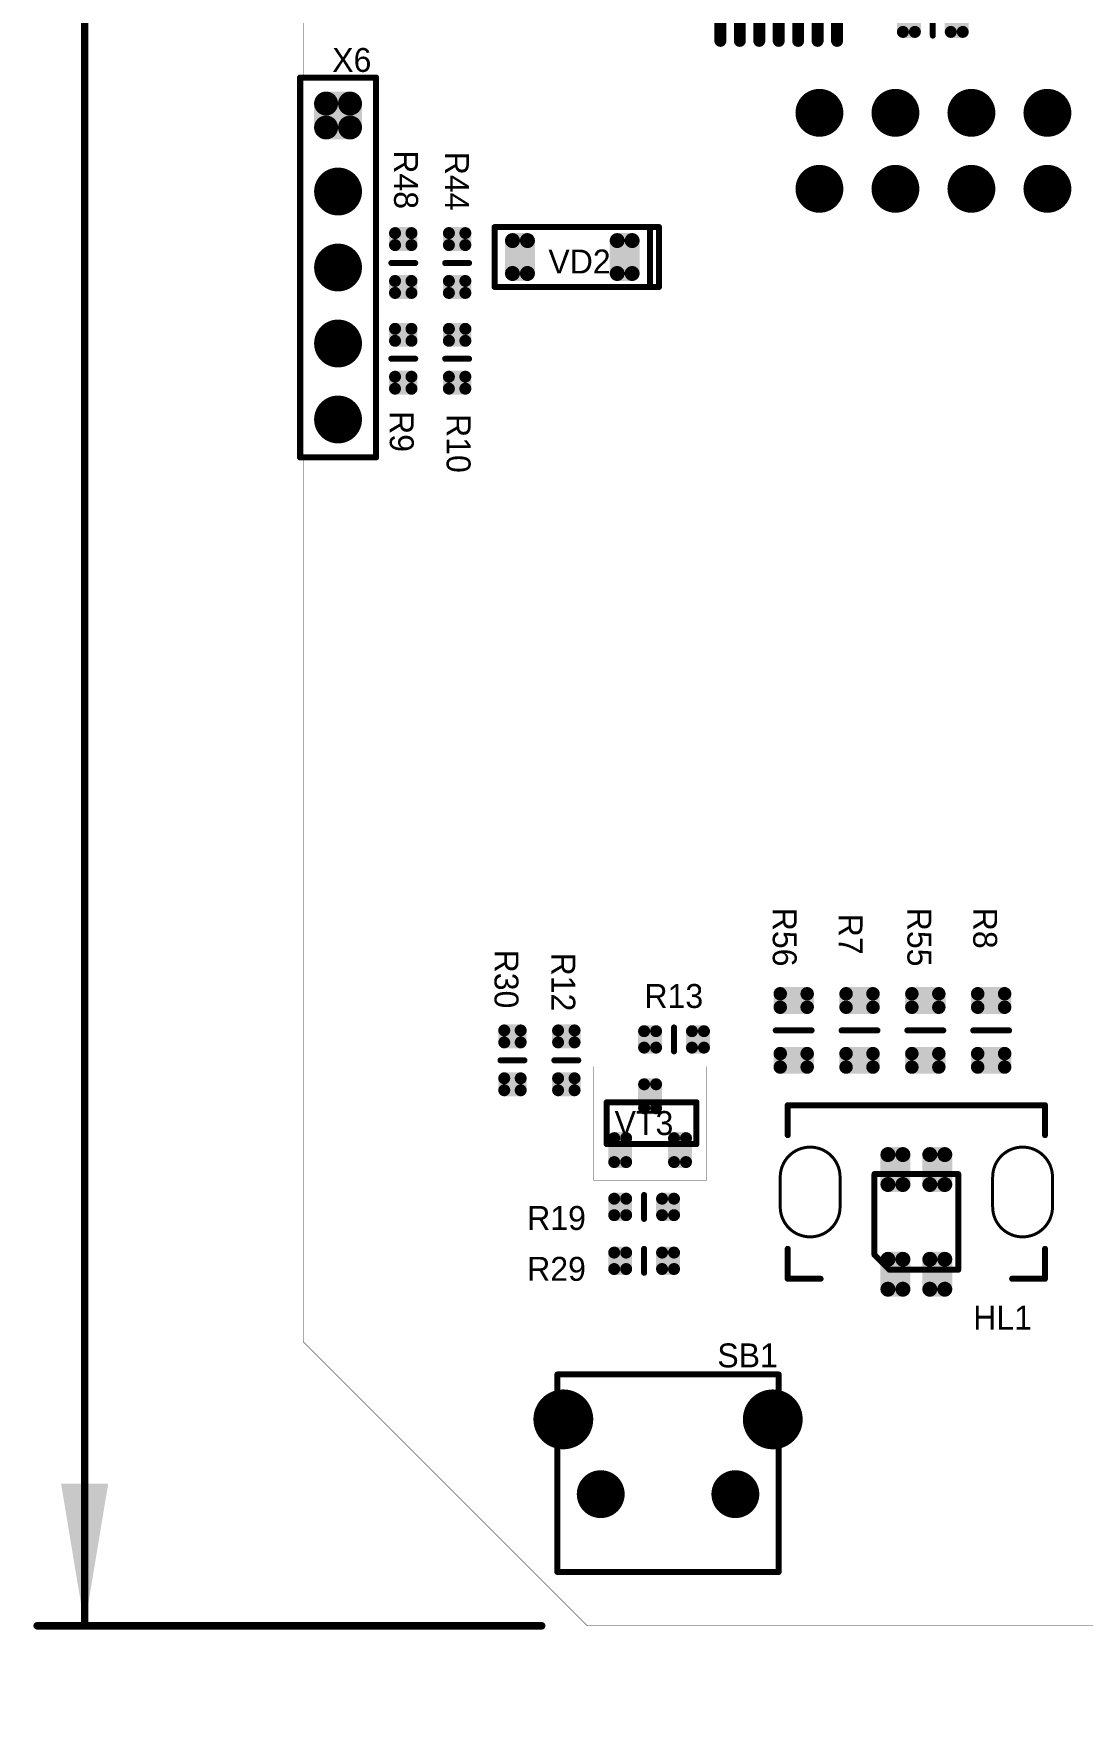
# Model space of a CAD drawing. Extents: x 199 to 362, y 337 to 503.
# Drawn here: x 199.4 to 234.5, y 347.3 to 403.1 of the extents above; entities that cross this region are included whole.
import ezdxf

# ---------------------------------------------------------------- set-up
doc = ezdxf.new("R2010")
doc.units = 0
doc.header["$MEASUREMENT"] = 0
for name, color, linetype in [('BOARD', 250, 'Continuous'), ('TOP', 254, 'Continuous'), ('TOP_ASSY', 253, 'Continuous'), ('TOP_SILK', 250, 'Continuous')]:
    doc.layers.add(name, color=color, linetype=linetype)

# ---------------------------------------------------------------- blocks, each defined once
blk = doc.blocks.new('UNIT_DISC')
at = {"linetype": 'Continuous', "const_width": 0.5}
blk.add_lwpolyline([(0.25, 0, 1), (-0.25, 0, 1)], format="xyb", close=True, dxfattribs=at)
blk = doc.blocks.new('0603_2206')
at = {"layer": 'TOP_ASSY', "linetype": 'Continuous', "const_width": 0.0001}
for points in [[(212.65, 393.85), (210.85, 393.85)], [(210.85, 393.85), (210.85, 390.65)], [(212.65, 393.85), (212.65, 390.65)], [(212.65, 390.65), (210.85, 390.65)]]:
    blk.add_lwpolyline(points, dxfattribs=at)
at = {"layer": 'TOP_SILK', "linetype": 'Continuous', "const_width": 0.2}
blk.add_lwpolyline([(212.15, 392.25), (211.35, 392.25)], dxfattribs=at)
at = {"layer": 'TOP_ASSY', "xscale": 0.0001, "yscale": 0.0001, "zscale": 0.0001}
for p in [(210.85, 393.85), (210.85, 393.85), (212.65, 393.85), (212.65, 393.85), (210.85, 390.65), (210.85, 390.65), (212.65, 390.65), (212.65, 390.65)]:
    blk.add_blockref('UNIT_DISC', p, dxfattribs=at)
at = {"layer": 'TOP_SILK', "xscale": 0.2, "yscale": 0.2, "zscale": 0.2}
for p in [(211.35, 392.25), (212.15, 392.25)]:
    blk.add_blockref('UNIT_DISC', p, dxfattribs=at)
blk = doc.blocks.new('SHAPE_RR_374_314_0_0_0_0')
for points in [[(-0.475, -0.2), (0.475, -0.2), (-0.475, 0.2), (0.475, 0.2)], [(-0.275, -0.4), (0.275, -0.4), (-0.275, 0.4), (0.275, 0.4)]]:
    blk.add_solid(points)
at = {"xscale": 0.4, "yscale": 0.4, "zscale": 0.4}
for p in [(-0.275, 0.2), (-0.275, -0.2), (0.275, 0.2), (0.275, -0.2)]:
    blk.add_blockref('UNIT_DISC', p, dxfattribs=at)
blk = doc.blocks.new('SMD80_95')
at = {"layer": 'TOP'}
blk.add_blockref('SHAPE_RR_374_314_0_0_0_0', (0, 0), dxfattribs=at)
blk = doc.blocks.new('R9')
for name, p in [('0603_2206', (0, 0)), ('SMD80_95', (211.75, 393.05)), ('SMD80_95', (211.75, 391.45))]:
    blk.add_blockref(name, p)
at = {"layer": 'TOP_SILK'}
blk.add_text('R9', height=0.8, rotation=270, dxfattribs=at).set_placement((211.3, 390.5))
blk = doc.blocks.new('0603_984')
at = {"layer": 'TOP_ASSY', "linetype": 'Continuous', "const_width": 0.0001}
for points in [[(214.5, 370.4), (216.3, 370.4)], [(214.5, 367.2), (214.5, 370.4)], [(216.3, 367.2), (216.3, 370.4)], [(214.5, 367.2), (216.3, 367.2)]]:
    blk.add_lwpolyline(points, dxfattribs=at)
at = {"layer": 'TOP_SILK', "linetype": 'Continuous', "const_width": 0.2}
blk.add_lwpolyline([(215, 368.8), (215.8, 368.8)], dxfattribs=at)
at = {"layer": 'TOP_ASSY', "xscale": 0.0001, "yscale": 0.0001, "zscale": 0.0001}
for p in [(214.5, 370.4), (214.5, 370.4), (216.3, 370.4), (216.3, 370.4), (214.5, 367.2), (214.5, 367.2), (216.3, 367.2), (216.3, 367.2)]:
    blk.add_blockref('UNIT_DISC', p, dxfattribs=at)
at = {"layer": 'TOP_SILK', "xscale": 0.2, "yscale": 0.2, "zscale": 0.2}
for p in [(215, 368.8), (215.8, 368.8)]:
    blk.add_blockref('UNIT_DISC', p, dxfattribs=at)
blk = doc.blocks.new('R30')
blk.add_blockref('0603_984', (0, 0))
at = {"rotation": 180}
for p in [(215.4, 369.6), (215.4, 368)]:
    blk.add_blockref('SMD80_95', p, dxfattribs=at)
at = {"layer": 'TOP_SILK'}
blk.add_text('R30', height=0.8, rotation=270, dxfattribs=at).set_placement((214.8, 372.5))
blk = doc.blocks.new('0603_970')
at = {"layer": 'TOP_ASSY', "linetype": 'Continuous', "const_width": 0.0001}
for points in [[(218.1, 370.4), (216.3, 370.4)], [(216.3, 370.4), (216.3, 367.2)], [(218.1, 370.4), (218.1, 367.2)], [(218.1, 367.2), (216.3, 367.2)]]:
    blk.add_lwpolyline(points, dxfattribs=at)
at = {"layer": 'TOP_SILK', "linetype": 'Continuous', "const_width": 0.2}
blk.add_lwpolyline([(217.6, 368.8), (216.8, 368.8)], dxfattribs=at)
at = {"layer": 'TOP_ASSY', "xscale": 0.0001, "yscale": 0.0001, "zscale": 0.0001}
for p in [(216.3, 370.4), (216.3, 370.4), (218.1, 370.4), (218.1, 370.4), (216.3, 367.2), (216.3, 367.2), (218.1, 367.2), (218.1, 367.2)]:
    blk.add_blockref('UNIT_DISC', p, dxfattribs=at)
at = {"layer": 'TOP_SILK', "xscale": 0.2, "yscale": 0.2, "zscale": 0.2}
for p in [(216.8, 368.8), (217.6, 368.8)]:
    blk.add_blockref('UNIT_DISC', p, dxfattribs=at)
blk = doc.blocks.new('R12')
for name, p in [('0603_970', (0, 0)), ('SMD80_95', (217.2, 369.6)), ('SMD80_95', (217.2, 368))]:
    blk.add_blockref(name, p)
at = {"layer": 'TOP_SILK'}
blk.add_text('R12', height=0.8, rotation=270, dxfattribs=at).set_placement((216.7, 372.4))
blk = doc.blocks.new('SOD80C_1619')
at = {"layer": 'TOP_ASSY', "linetype": 'Continuous', "const_width": 0.0001}
for points in [[(214.5, 394.25), (214.5, 397.05)], [(214.5, 397.05), (220.3, 397.05)], [(220.3, 397.05), (220.3, 394.25)], [(220.3, 394.25), (214.5, 394.25)]]:
    blk.add_lwpolyline(points, dxfattribs=at)
at = {"layer": 'TOP_SILK', "linetype": 'Continuous', "const_width": 0.2}
for points in [[(214.8, 394.65), (214.8, 396.65)], [(214.8, 396.65), (220.3, 396.65)], [(220, 394.65), (220, 396.65)], [(220.3, 396.65), (220.3, 394.65)], [(220.3, 394.65), (214.8, 394.65)]]:
    blk.add_lwpolyline(points, dxfattribs=at)
at = {"layer": 'TOP_ASSY', "xscale": 0.0001, "yscale": 0.0001, "zscale": 0.0001}
for p in [(214.5, 397.05), (214.5, 397.05), (220.3, 397.05), (220.3, 397.05), (214.5, 394.25), (214.5, 394.25), (220.3, 394.25), (220.3, 394.25)]:
    blk.add_blockref('UNIT_DISC', p, dxfattribs=at)
at = {"layer": 'TOP_SILK', "xscale": 0.2, "yscale": 0.2, "zscale": 0.2}
for p in [(214.8, 396.65), (214.8, 396.65), (220, 396.65), (220.3, 396.65), (220.3, 396.65), (214.8, 394.65), (214.8, 394.65), (220, 394.65), (220.3, 394.65), (220.3, 394.65)]:
    blk.add_blockref('UNIT_DISC', p, dxfattribs=at)
blk = doc.blocks.new('SHAPE_RR_629_393_0_0_0_0')
for points in [[(-0.8, -0.25), (0.8, -0.25), (-0.8, 0.25), (0.8, 0.25)], [(-0.55, -0.5), (0.55, -0.5), (-0.55, 0.5), (0.55, 0.5)]]:
    blk.add_solid(points)
at = {"xscale": 0.5, "yscale": 0.5, "zscale": 0.5}
for p in [(-0.55, 0.25), (-0.55, -0.25), (0.55, 0.25), (0.55, -0.25)]:
    blk.add_blockref('UNIT_DISC', p, dxfattribs=at)
blk = doc.blocks.new('SMD10X16')
at = {"layer": 'TOP'}
blk.add_blockref('SHAPE_RR_629_393_0_0_0_0', (0, 0), dxfattribs=at)
blk = doc.blocks.new('VD2')
blk.add_blockref('SOD80C_1619', (0, 0))
at = {"rotation": 90}
for p in [(215.65, 395.65), (219.15, 395.65)]:
    blk.add_blockref('SMD10X16', p, dxfattribs=at)
at = {"layer": 'TOP_SILK'}
blk.add_text('VD2', height=0.8, dxfattribs=at).set_placement((216.6, 395.1))
blk = doc.blocks.new('0805_2101')
at = {"layer": 'TOP_ASSY', "linetype": 'Continuous', "const_width": 0.0001}
for points in [[(223.7, 371.7), (225.9, 371.7)], [(223.7, 367.9), (223.7, 371.7)], [(225.9, 371.7), (225.9, 367.9)], [(225.9, 367.9), (223.7, 367.9)]]:
    blk.add_lwpolyline(points, dxfattribs=at)
at = {"layer": 'TOP_SILK', "linetype": 'Continuous', "const_width": 0.2}
blk.add_lwpolyline([(224.2, 369.8), (225.4, 369.8)], dxfattribs=at)
at = {"layer": 'TOP_ASSY', "xscale": 0.0001, "yscale": 0.0001, "zscale": 0.0001}
for p in [(223.7, 371.7), (223.7, 371.7), (225.9, 371.7), (225.9, 371.7), (223.7, 367.9), (223.7, 367.9), (225.9, 367.9), (225.9, 367.9)]:
    blk.add_blockref('UNIT_DISC', p, dxfattribs=at)
at = {"layer": 'TOP_SILK', "xscale": 0.2, "yscale": 0.2, "zscale": 0.2}
for p in [(224.2, 369.8), (225.4, 369.8)]:
    blk.add_blockref('UNIT_DISC', p, dxfattribs=at)
blk = doc.blocks.new('SHAPE_RR_531_354_0_0_0_0')
for points in [[(-0.675, -0.225), (0.675, -0.225), (-0.675, 0.225), (0.675, 0.225)], [(-0.45, -0.45), (0.45, -0.45), (-0.45, 0.45), (0.45, 0.45)]]:
    blk.add_solid(points)
at = {"xscale": 0.45, "yscale": 0.45, "zscale": 0.45}
for p in [(-0.45, 0.225), (-0.45, -0.225), (0.45, 0.225), (0.45, -0.225)]:
    blk.add_blockref('UNIT_DISC', p, dxfattribs=at)
blk = doc.blocks.new('SMD135_90')
at = {"layer": 'TOP'}
blk.add_blockref('SHAPE_RR_531_354_0_0_0_0', (0, 0), dxfattribs=at)
blk = doc.blocks.new('R56')
blk.add_blockref('0805_2101', (0, 0))
at = {"rotation": 180}
for p in [(224.8, 370.8), (224.8, 368.8)]:
    blk.add_blockref('SMD135_90', p, dxfattribs=at)
at = {"layer": 'TOP_SILK'}
blk.add_text('R56', height=0.8, rotation=270, dxfattribs=at).set_placement((224.1, 373.9))
blk = doc.blocks.new('0805_2115')
at = {"layer": 'TOP_ASSY', "linetype": 'Continuous', "const_width": 0.0001}
for points in [[(225.9, 371.7), (228.1, 371.7)], [(225.9, 367.9), (225.9, 371.7)], [(228.1, 371.7), (228.1, 367.9)], [(228.1, 367.9), (225.9, 367.9)]]:
    blk.add_lwpolyline(points, dxfattribs=at)
at = {"layer": 'TOP_SILK', "linetype": 'Continuous', "const_width": 0.2}
blk.add_lwpolyline([(226.4, 369.8), (227.6, 369.8)], dxfattribs=at)
at = {"layer": 'TOP_ASSY', "xscale": 0.0001, "yscale": 0.0001, "zscale": 0.0001}
for p in [(225.9, 371.7), (225.9, 371.7), (228.1, 371.7), (228.1, 371.7), (225.9, 367.9), (225.9, 367.9), (228.1, 367.9), (228.1, 367.9)]:
    blk.add_blockref('UNIT_DISC', p, dxfattribs=at)
at = {"layer": 'TOP_SILK', "xscale": 0.2, "yscale": 0.2, "zscale": 0.2}
for p in [(226.4, 369.8), (227.6, 369.8)]:
    blk.add_blockref('UNIT_DISC', p, dxfattribs=at)
blk = doc.blocks.new('R7')
blk.add_blockref('0805_2115', (0, 0))
at = {"rotation": 180}
for p in [(227, 370.8), (227, 368.8)]:
    blk.add_blockref('SMD135_90', p, dxfattribs=at)
at = {"layer": 'TOP_SILK'}
blk.add_text('R7', height=0.8, rotation=270, dxfattribs=at).set_placement((226.3, 373.7))
blk = doc.blocks.new('0805_2129')
at = {"layer": 'TOP_ASSY', "linetype": 'Continuous', "const_width": 0.0001}
for points in [[(230.3, 371.7), (232.5, 371.7)], [(230.3, 367.9), (230.3, 371.7)], [(232.5, 371.7), (232.5, 367.9)], [(232.5, 367.9), (230.3, 367.9)]]:
    blk.add_lwpolyline(points, dxfattribs=at)
at = {"layer": 'TOP_SILK', "linetype": 'Continuous', "const_width": 0.2}
blk.add_lwpolyline([(232, 369.8), (230.8, 369.8)], dxfattribs=at)
at = {"layer": 'TOP_ASSY', "xscale": 0.0001, "yscale": 0.0001, "zscale": 0.0001}
for p in [(230.3, 371.7), (230.3, 371.7), (232.5, 371.7), (232.5, 371.7), (230.3, 367.9), (230.3, 367.9), (232.5, 367.9), (232.5, 367.9)]:
    blk.add_blockref('UNIT_DISC', p, dxfattribs=at)
at = {"layer": 'TOP_SILK', "xscale": 0.2, "yscale": 0.2, "zscale": 0.2}
for p in [(230.8, 369.8), (232, 369.8)]:
    blk.add_blockref('UNIT_DISC', p, dxfattribs=at)
blk = doc.blocks.new('R8')
for name, p in [('0805_2129', (0, 0)), ('SMD135_90', (231.4, 370.8)), ('SMD135_90', (231.4, 368.8))]:
    blk.add_blockref(name, p)
at = {"layer": 'TOP_SILK'}
blk.add_text('R8', height=0.8, rotation=270, dxfattribs=at).set_placement((230.8, 373.9))
blk = doc.blocks.new('0603_2192')
at = {"layer": 'TOP_ASSY', "linetype": 'Continuous', "const_width": 0.0001}
for points in [[(214.45, 393.85), (212.65, 393.85)], [(212.65, 393.85), (212.65, 390.65)], [(214.45, 393.85), (214.45, 390.65)], [(214.45, 390.65), (212.65, 390.65)]]:
    blk.add_lwpolyline(points, dxfattribs=at)
at = {"layer": 'TOP_SILK', "linetype": 'Continuous', "const_width": 0.2}
blk.add_lwpolyline([(213.95, 392.25), (213.15, 392.25)], dxfattribs=at)
at = {"layer": 'TOP_ASSY', "xscale": 0.0001, "yscale": 0.0001, "zscale": 0.0001}
for p in [(212.65, 393.85), (212.65, 393.85), (214.45, 393.85), (214.45, 393.85), (212.65, 390.65), (212.65, 390.65), (214.45, 390.65), (214.45, 390.65)]:
    blk.add_blockref('UNIT_DISC', p, dxfattribs=at)
at = {"layer": 'TOP_SILK', "xscale": 0.2, "yscale": 0.2, "zscale": 0.2}
for p in [(213.15, 392.25), (213.95, 392.25)]:
    blk.add_blockref('UNIT_DISC', p, dxfattribs=at)
blk = doc.blocks.new('R10')
for name, p in [('0603_2192', (0, 0)), ('SMD80_95', (213.55, 393.05)), ('SMD80_95', (213.55, 391.45))]:
    blk.add_blockref(name, p)
at = {"layer": 'TOP_SILK'}
blk.add_text('R10', height=0.8, rotation=270, dxfattribs=at).set_placement((213.2, 390.4))
blk = doc.blocks.new('1210LED_LPE1_5_19_2692')
at = {"layer": 'BOARD', "linetype": 'Continuous', "const_width": 0.1}
for points in [[(226.35, 364.9, 1), (224.35, 364.9, 1)], [(233.45, 364.9, 1), (231.45, 364.9, 1)], [(224.35, 363.9, 1), (226.35, 363.9, 1)], [(231.45, 363.9, 1), (233.45, 363.9, 1)]]:
    blk.add_lwpolyline(points, format="xyb", dxfattribs=at)
for points in [[(224.35, 364.9), (224.35, 363.9)], [(226.35, 364.9), (226.35, 363.9)], [(231.45, 364.9), (231.45, 363.9)], [(233.45, 364.9), (233.45, 363.9)]]:
    blk.add_lwpolyline(points, dxfattribs=at)
at = {"layer": 'TOP_ASSY', "linetype": 'Continuous', "const_width": 0.0001}
for points in [[(233.2, 367.3), (224.6, 367.3)], [(224.6, 367.3), (224.6, 361.5)], [(225.7, 361.5), (225.7, 367.3)], [(232.1, 361.5), (232.1, 367.3)], [(233.2, 361.5), (233.2, 367.3)], [(228.8, 364.4), (229, 364.4)], [(228.9, 364.3), (228.9, 364.5)], [(228.9, 363.3), (228.9, 363.5)], [(228.8, 363.4), (229, 363.4)], [(233.2, 361.52), (233.2, 361.92)], [(224.6, 361.5), (233.2, 361.5)], [(227.5, 361.5), (227.5, 347.4)], [(228.9, 361.5), (228.9, 347.4)], [(230.3, 347.4), (230.3, 361.5)], [(227.5, 347.4), (230.3, 347.4)]]:
    blk.add_lwpolyline(points, dxfattribs=at)
at = {"layer": 'TOP_SILK', "linetype": 'Continuous', "const_width": 0.2}
for points in [[(233.2, 367.3), (224.6, 367.3)], [(224.6, 367.3), (224.6, 366.3)], [(233.2, 367.3), (233.2, 366.3)], [(227.5, 362.3), (227.5, 365)], [(227.5, 365), (230.3, 365)], [(230.3, 365), (230.3, 361.8)], [(224.6, 362.5), (224.6, 361.5)], [(228, 361.8), (227.5, 362.3)], [(233.2, 362.5), (233.2, 361.5)], [(230.3, 361.8), (228, 361.8)], [(225.7, 361.5), (224.6, 361.5)], [(233.2, 361.5), (232.1, 361.5)]]:
    blk.add_lwpolyline(points, dxfattribs=at)
at = {"layer": 'BOARD', "xscale": 0.1, "yscale": 0.1, "zscale": 0.1}
for p in [(224.35, 364.9), (224.35, 364.9), (226.35, 364.9), (226.35, 364.9), (231.45, 364.9), (231.45, 364.9), (233.45, 364.9), (233.45, 364.9), (224.35, 363.9), (224.35, 363.9), (226.35, 363.9), (226.35, 363.9), (231.45, 363.9), (231.45, 363.9), (233.45, 363.9), (233.45, 363.9)]:
    blk.add_blockref('UNIT_DISC', p, dxfattribs=at)
at = {"layer": 'TOP_ASSY', "xscale": 0.0001, "yscale": 0.0001, "zscale": 0.0001}
for p in [(224.6, 367.3), (224.6, 367.3), (225.7, 367.3), (232.1, 367.3), (233.2, 367.3), (233.2, 367.3), (228.8, 364.4), (228.9, 364.5), (228.9, 364.3), (229, 364.4), (228.9, 363.5), (228.8, 363.4), (228.9, 363.3), (229, 363.4), (233.2, 361.92), (224.6, 361.5), (224.6, 361.5), (225.7, 361.5), (227.5, 361.5), (228.9, 361.5), (230.3, 361.5), (232.1, 361.5), (233.2, 361.52), (233.2, 361.5), (233.2, 361.5), (227.5, 347.4), (227.5, 347.4), (228.9, 347.4), (230.3, 347.4), (230.3, 347.4)]:
    blk.add_blockref('UNIT_DISC', p, dxfattribs=at)
at = {"layer": 'TOP_SILK', "xscale": 0.2, "yscale": 0.2, "zscale": 0.2}
for p in [(224.6, 367.3), (224.6, 367.3), (233.2, 367.3), (233.2, 367.3), (224.6, 366.3), (233.2, 366.3), (227.5, 365), (227.5, 365), (230.3, 365), (230.3, 365), (224.6, 362.5), (227.5, 362.3), (227.5, 362.3), (233.2, 362.5), (228, 361.8), (228, 361.8), (230.3, 361.8), (230.3, 361.8), (224.6, 361.5), (224.6, 361.5), (225.7, 361.5), (232.1, 361.5), (233.2, 361.5), (233.2, 361.5)]:
    blk.add_blockref('UNIT_DISC', p, dxfattribs=at)
blk = doc.blocks.new('SHAPE_RR_393_590_0_0_0_0')
for points in [[(-0.25, -0.75), (0.25, -0.75), (-0.25, 0.75), (0.25, 0.75)], [(-0.5, -0.5), (0.5, -0.5), (-0.5, 0.5), (0.5, 0.5)]]:
    blk.add_solid(points)
at = {"xscale": 0.5, "yscale": 0.5, "zscale": 0.5}
for p in [(-0.25, 0.5), (0.25, 0.5), (-0.25, -0.5), (0.25, -0.5)]:
    blk.add_blockref('UNIT_DISC', p, dxfattribs=at)
blk = doc.blocks.new('SMD15_10')
at = {"layer": 'TOP'}
blk.add_blockref('SHAPE_RR_393_590_0_0_0_0', (0, 0), dxfattribs=at)
blk = doc.blocks.new('HL1')
blk.add_blockref('1210LED_LPE1_5_19_2692', (0, 0))
at = {"rotation": 180}
for p in [(228.2, 365.15), (229.6, 365.15), (228.2, 361.65), (229.6, 361.65)]:
    blk.add_blockref('SMD15_10', p, dxfattribs=at)
at = {"layer": 'TOP_SILK'}
blk.add_text('HL1', height=0.8, dxfattribs=at).set_placement((230.8, 359.8))
blk = doc.blocks.new('TSSOP_14_0_65_PANTES_2921')
at = {"layer": 'TOP_ASSY', "linetype": 'Continuous', "const_width": 0.0001}
for points in [[(220.75, 412.15), (227.85, 412.15)], [(220.75, 401.85), (220.75, 412.15)], [(227.85, 412.15), (227.85, 401.85)], [(224.398, 407), (224.198, 407)], [(224.3, 407.1), (224.3, 406.9)], [(227.85, 401.85), (220.75, 401.85)]]:
    blk.add_lwpolyline(points, dxfattribs=at)
at = {"layer": 'TOP_SILK', "linetype": 'Continuous', "const_width": 0.2}
for points in [[(221.55, 409.55), (226.65, 409.55)], [(221.55, 404.45), (221.55, 409.55)], [(226.65, 409.55), (227.05, 409.15)], [(227.05, 409.15), (227.05, 404.45)], [(227.05, 404.45), (221.55, 404.45)]]:
    blk.add_lwpolyline(points, dxfattribs=at)
at = {"layer": 'TOP_ASSY', "xscale": 0.0001, "yscale": 0.0001, "zscale": 0.0001}
for p in [(220.75, 412.15), (220.75, 412.15), (227.85, 412.15), (227.85, 412.15), (224.198, 407), (224.3, 407.1), (224.398, 407), (224.3, 406.9), (220.75, 401.85), (220.75, 401.85), (227.85, 401.85), (227.85, 401.85)]:
    blk.add_blockref('UNIT_DISC', p, dxfattribs=at)
at = {"layer": 'TOP_SILK', "xscale": 0.2, "yscale": 0.2, "zscale": 0.2}
for p in [(221.55, 409.55), (221.55, 409.55), (226.65, 409.55), (226.65, 409.55), (227.05, 409.15), (227.05, 409.15), (221.55, 404.45), (221.55, 404.45), (227.05, 404.45), (227.05, 404.45)]:
    blk.add_blockref('UNIT_DISC', p, dxfattribs=at)
blk = doc.blocks.new('SHAPE_OV_610_157_0_0_0_0')
at = {"linetype": 'Continuous', "const_width": 0.4}
blk.add_lwpolyline([(-0.575, 0), (0.575, 0)], dxfattribs=at)
at = {"xscale": 0.4, "yscale": 0.4, "zscale": 0.4}
for p in [(-0.575, 0), (0.575, 0)]:
    blk.add_blockref('UNIT_DISC', p, dxfattribs=at)
blk = doc.blocks.new('SMD155_040')
at = {"layer": 'TOP'}
blk.add_blockref('SHAPE_OV_610_157_0_0_0_0', (0, 0), dxfattribs=at)
blk = doc.blocks.new('SMD155_04034')
at = {"layer": 'TOP'}
blk.add_blockref('SHAPE_OV_610_157_0_0_0_0', (0, 0), dxfattribs=at)
blk = doc.blocks.new('DD17')
blk.add_blockref('TSSOP_14_0_65_PANTES_2921', (0, 0))
at = {"rotation": 270}
for name, p in [('SMD155_040', (222.349, 410.55)), ('SMD155_040', (222.999, 410.55)), ('SMD155_040', (223.649, 410.55)), ('SMD155_040', (224.299, 410.55)), ('SMD155_040', (224.949, 410.55)), ('SMD155_040', (225.599, 410.55)), ('SMD155_040', (226.249, 410.55)), ('SMD155_040', (222.349, 403.45)), ('SMD155_04034', (222.999, 403.45)), ('SMD155_040', (223.649, 403.45)), ('SMD155_040', (224.299, 403.45)), ('SMD155_040', (224.949, 403.45)), ('SMD155_040', (225.599, 403.45)), ('SMD155_040', (226.249, 403.45))]:
    blk.add_blockref(name, p, dxfattribs=at)
at = {"layer": 'TOP_SILK'}
blk.add_text('DD17', height=0.8, dxfattribs=at).set_placement((223.21875, 406.6375))
blk = doc.blocks.new('0603_3092')
at = {"layer": 'TOP_ASSY', "linetype": 'Continuous', "const_width": 0.0001}
for points in [[(227.85, 404.35), (227.85, 402.55)], [(227.85, 404.35), (231.05, 404.35)], [(231.05, 404.35), (231.05, 402.55)], [(227.85, 402.55), (231.05, 402.55)]]:
    blk.add_lwpolyline(points, dxfattribs=at)
at = {"layer": 'TOP_SILK', "linetype": 'Continuous', "const_width": 0.2}
blk.add_lwpolyline([(229.45, 403.85), (229.45, 403.05)], dxfattribs=at)
at = {"layer": 'TOP_ASSY', "xscale": 0.0001, "yscale": 0.0001, "zscale": 0.0001}
for p in [(227.85, 404.35), (227.85, 404.35), (231.05, 404.35), (231.05, 404.35), (227.85, 402.55), (227.85, 402.55), (231.05, 402.55), (231.05, 402.55)]:
    blk.add_blockref('UNIT_DISC', p, dxfattribs=at)
at = {"layer": 'TOP_SILK', "xscale": 0.2, "yscale": 0.2, "zscale": 0.2}
for p in [(229.45, 403.85), (229.45, 403.05)]:
    blk.add_blockref('UNIT_DISC', p, dxfattribs=at)
blk = doc.blocks.new('SMD80_95165')
at = {"layer": 'TOP'}
blk.add_blockref('SHAPE_RR_374_314_0_0_0_0', (0, 0), dxfattribs=at)
blk = doc.blocks.new('C32')
blk.add_blockref('0603_3092', (0, 0))
at = {"rotation": 90}
for name, p in [('SMD80_95', (228.65, 403.45)), ('SMD80_95165', (230.25, 403.45))]:
    blk.add_blockref(name, p, dxfattribs=at)
at = {"layer": 'TOP_SILK'}
blk.add_text('C32', height=0.8, dxfattribs=at).set_placement((228.4, 404.3))
blk = doc.blocks.new('0805_3818')
at = {"layer": 'TOP_ASSY', "linetype": 'Continuous', "const_width": 0.0001}
for points in [[(228.1, 371.7), (230.3, 371.7)], [(228.1, 367.9), (228.1, 371.7)], [(230.3, 371.7), (230.3, 367.9)], [(230.3, 367.9), (228.1, 367.9)]]:
    blk.add_lwpolyline(points, dxfattribs=at)
at = {"layer": 'TOP_SILK', "linetype": 'Continuous', "const_width": 0.2}
blk.add_lwpolyline([(229.8, 369.8), (228.6, 369.8)], dxfattribs=at)
at = {"layer": 'TOP_ASSY', "xscale": 0.0001, "yscale": 0.0001, "zscale": 0.0001}
for p in [(228.1, 371.7), (228.1, 371.7), (230.3, 371.7), (230.3, 371.7), (228.1, 367.9), (228.1, 367.9), (230.3, 367.9), (230.3, 367.9)]:
    blk.add_blockref('UNIT_DISC', p, dxfattribs=at)
at = {"layer": 'TOP_SILK', "xscale": 0.2, "yscale": 0.2, "zscale": 0.2}
for p in [(228.6, 369.8), (229.8, 369.8)]:
    blk.add_blockref('UNIT_DISC', p, dxfattribs=at)
blk = doc.blocks.new('R55')
for name, p in [('0805_3818', (0, 0)), ('SMD135_90', (229.2, 370.8)), ('SMD135_90', (229.2, 368.8))]:
    blk.add_blockref(name, p)
at = {"layer": 'TOP_SILK'}
blk.add_text('R55', height=0.8, rotation=270, dxfattribs=at).set_placement((228.6, 373.9))
blk = doc.blocks.new('POLY_S3_L3_421462')
at = {"layer": 'BOARD'}
blk.add_solid([(201.1, 349.9), (201.8874, 354.6498), (200.3126, 354.6498)], dxfattribs=at)
blk = doc.blocks.new('DIM_L3_421277')
at = {"layer": 'BOARD', "linetype": 'Continuous', "const_width": 0.25}
for points in [[(201.1, 349.9), (201.1, 470.00877)], [(216.376, 349.9), (199.5125, 349.9)]]:
    blk.add_lwpolyline(points, dxfattribs=at)
blk.add_blockref('POLY_S3_L3_421462', (0, 0))
at = {"layer": 'BOARD', "xscale": 0.25, "yscale": 0.25, "zscale": 0.25}
for p in [(199.5125, 349.9), (201.1, 349.9), (216.376, 349.9)]:
    blk.add_blockref('UNIT_DISC', p, dxfattribs=at)
blk = doc.blocks.new('BUTTON_TC_0206_4227')
at = {"layer": 'TOP_ASSY', "linetype": 'Continuous', "const_width": 0.0001}
for points in [[(216.9, 358.3), (216.9, 351.7)], [(224.3, 358.3), (216.9, 358.3)], [(224.3, 351.7), (224.3, 358.3)], [(216.9, 351.7), (224.3, 351.7)], [(218.55, 347.3), (218.55, 351.7)], [(220.6, 347.3), (220.6, 351.7)], [(222.65, 347.3), (222.65, 351.7)], [(220.6, 347.3), (218.55, 347.3)], [(220.6, 347.3), (222.65, 347.3)]]:
    blk.add_lwpolyline(points, dxfattribs=at)
at = {"layer": 'TOP_SILK', "linetype": 'Continuous', "const_width": 0.2}
for points in [[(216.9, 351.7), (216.9, 358.3)], [(216.9, 358.3), (224.3, 358.3)], [(224.3, 358.3), (224.3, 351.7)], [(224.3, 351.7), (216.9, 351.7)]]:
    blk.add_lwpolyline(points, dxfattribs=at)
at = {"layer": 'TOP_ASSY', "xscale": 0.0001, "yscale": 0.0001, "zscale": 0.0001}
for p in [(216.9, 358.3), (216.9, 358.3), (224.3, 358.3), (224.3, 358.3), (216.9, 351.7), (216.9, 351.7), (218.55, 351.7), (220.6, 351.7), (222.65, 351.7), (224.3, 351.7), (224.3, 351.7), (218.55, 347.3), (218.55, 347.3), (220.6, 347.3), (220.6, 347.3), (220.6, 347.3), (222.65, 347.3), (222.65, 347.3)]:
    blk.add_blockref('UNIT_DISC', p, dxfattribs=at)
at = {"layer": 'TOP_SILK', "xscale": 0.2, "yscale": 0.2, "zscale": 0.2}
for p in [(216.9, 358.3), (216.9, 358.3), (224.3, 358.3), (224.3, 358.3), (216.9, 351.7), (216.9, 351.7), (224.3, 351.7), (224.3, 351.7)]:
    blk.add_blockref('UNIT_DISC', p, dxfattribs=at)
blk = doc.blocks.new('PLS_5_2081')
at = {"layer": 'TOP_ASSY', "linetype": 'Continuous', "const_width": 0.0001}
for points in [[(208.3, 388.95), (208.3, 401.65)], [(208.3, 401.65), (210.84, 401.65)], [(210.84, 401.65), (210.84, 388.95)], [(210.84, 388.95), (208.3, 388.95)]]:
    blk.add_lwpolyline(points, dxfattribs=at)
at = {"layer": 'TOP_SILK', "linetype": 'Continuous', "const_width": 0.2}
for points in [[(208.3, 388.95), (208.3, 401.65)], [(208.3, 401.65), (210.84, 401.65)], [(210.84, 401.65), (210.84, 388.95)], [(210.84, 388.95), (208.3, 388.95)]]:
    blk.add_lwpolyline(points, dxfattribs=at)
at = {"layer": 'TOP_ASSY', "xscale": 0.0001, "yscale": 0.0001, "zscale": 0.0001}
for p in [(208.3, 401.65), (208.3, 401.65), (210.84, 401.65), (210.84, 401.65), (208.3, 388.95), (208.3, 388.95), (210.84, 388.95), (210.84, 388.95)]:
    blk.add_blockref('UNIT_DISC', p, dxfattribs=at)
at = {"layer": 'TOP_SILK', "xscale": 0.2, "yscale": 0.2, "zscale": 0.2}
for p in [(208.3, 401.65), (208.3, 401.65), (210.84, 401.65), (210.84, 401.65), (208.3, 388.95), (208.3, 388.95), (210.84, 388.95), (210.84, 388.95)]:
    blk.add_blockref('UNIT_DISC', p, dxfattribs=at)
blk = doc.blocks.new('SHAPE_EL_787_787_0_0_0_0')
at = {"xscale": 2, "yscale": 2, "zscale": 2}
blk.add_blockref('UNIT_DISC', (0, 0), dxfattribs=at)
blk = doc.blocks.new('SHAPE_EL_629_629_0_0_0_0')
at = {"xscale": 1.6, "yscale": 1.6, "zscale": 1.6}
blk.add_blockref('UNIT_DISC', (0, 0), dxfattribs=at)
blk = doc.blocks.new('SHAPE_RR_629_629_0_0_0_0')
for points in [[(-0.4, -0.8), (0.4, -0.8), (-0.4, 0.8), (0.4, 0.8)], [(-0.8, -0.4), (0.8, -0.4), (-0.8, 0.4), (0.8, 0.4)]]:
    blk.add_solid(points)
at = {"xscale": 0.8, "yscale": 0.8, "zscale": 0.8}
for p in [(-0.4, 0.4), (0.4, 0.4), (-0.4, -0.4), (0.4, -0.4)]:
    blk.add_blockref('UNIT_DISC', p, dxfattribs=at)
blk = doc.blocks.new('0603_2677')
at = {"layer": 'TOP_ASSY', "linetype": 'Continuous', "const_width": 0.0001}
for points in [[(212.65, 397.05), (210.85, 397.05)], [(210.85, 397.05), (210.85, 393.85)], [(212.65, 397.05), (212.65, 393.85)], [(212.65, 393.85), (210.85, 393.85)]]:
    blk.add_lwpolyline(points, dxfattribs=at)
at = {"layer": 'TOP_SILK', "linetype": 'Continuous', "const_width": 0.2}
blk.add_lwpolyline([(212.15, 395.45), (211.35, 395.45)], dxfattribs=at)
at = {"layer": 'TOP_ASSY', "xscale": 0.0001, "yscale": 0.0001, "zscale": 0.0001}
for p in [(210.85, 397.05), (210.85, 397.05), (212.65, 397.05), (212.65, 397.05), (210.85, 393.85), (210.85, 393.85), (212.65, 393.85), (212.65, 393.85)]:
    blk.add_blockref('UNIT_DISC', p, dxfattribs=at)
at = {"layer": 'TOP_SILK', "xscale": 0.2, "yscale": 0.2, "zscale": 0.2}
for p in [(211.35, 395.45), (212.15, 395.45)]:
    blk.add_blockref('UNIT_DISC', p, dxfattribs=at)
blk = doc.blocks.new('0603_2663')
at = {"layer": 'TOP_ASSY', "linetype": 'Continuous', "const_width": 0.0001}
for points in [[(214.45, 397.05), (212.65, 397.05)], [(212.65, 397.05), (212.65, 393.85)], [(214.45, 397.05), (214.45, 393.85)], [(214.45, 393.85), (212.65, 393.85)]]:
    blk.add_lwpolyline(points, dxfattribs=at)
at = {"layer": 'TOP_SILK', "linetype": 'Continuous', "const_width": 0.2}
blk.add_lwpolyline([(213.95, 395.45), (213.15, 395.45)], dxfattribs=at)
at = {"layer": 'TOP_ASSY', "xscale": 0.0001, "yscale": 0.0001, "zscale": 0.0001}
for p in [(212.65, 397.05), (212.65, 397.05), (214.45, 397.05), (214.45, 397.05), (212.65, 393.85), (212.65, 393.85), (214.45, 393.85), (214.45, 393.85)]:
    blk.add_blockref('UNIT_DISC', p, dxfattribs=at)
at = {"layer": 'TOP_SILK', "xscale": 0.2, "yscale": 0.2, "zscale": 0.2}
for p in [(213.15, 395.45), (213.95, 395.45)]:
    blk.add_blockref('UNIT_DISC', p, dxfattribs=at)
blk = doc.blocks.new('SOT_23_2783')
at = {"layer": 'TOP_ASSY', "linetype": 'Continuous'}
for points, const_width in [([(218.1, 364.8), (218.1, 368.6)], 0.01), ([(218.1, 368.6), (221.9, 368.6)], 0.0001), ([(221.9, 368.6), (221.9, 364.8)], 0.01), ([(221.9, 364.8), (218.1, 364.8)], 0.01)]:
    blk.add_lwpolyline(points, dxfattribs=dict(at, const_width=const_width))
at = {"layer": 'TOP_SILK', "linetype": 'Continuous', "const_width": 0.2}
for points in [[(218.55, 367.4), (218.55, 366)], [(221.55, 367.4), (218.55, 367.4)], [(221.55, 366), (221.55, 367.4)], [(218.55, 366), (221.55, 366)]]:
    blk.add_lwpolyline(points, dxfattribs=at)
at = {"layer": 'TOP_ASSY'}
for p, xscale, yscale, zscale in [((218.1, 368.6), 0.01, 0.01, 0.01), ((218.1, 368.6), 0.0001, 0.0001, 0.0001), ((221.9, 368.6), 0.01, 0.01, 0.01), ((221.9, 368.6), 0.0001, 0.0001, 0.0001), ((218.1, 364.8), 0.01, 0.01, 0.01), ((218.1, 364.8), 0.01, 0.01, 0.01), ((221.9, 364.8), 0.01, 0.01, 0.01), ((221.9, 364.8), 0.01, 0.01, 0.01)]:
    blk.add_blockref('UNIT_DISC', p, dxfattribs=dict(at, xscale=xscale, yscale=yscale, zscale=zscale))
at = {"layer": 'TOP_SILK', "xscale": 0.2, "yscale": 0.2, "zscale": 0.2}
for p in [(218.55, 367.4), (218.55, 367.4), (221.55, 367.4), (221.55, 367.4), (218.55, 366), (218.55, 366), (221.55, 366), (221.55, 366)]:
    blk.add_blockref('UNIT_DISC', p, dxfattribs=at)
blk = doc.blocks.new('SHAPE_RR_314_472_0_0_0_0')
for points in [[(-0.2, -0.6), (0.2, -0.6), (-0.2, 0.6), (0.2, 0.6)], [(-0.4, -0.4), (0.4, -0.4), (-0.4, 0.4), (0.4, 0.4)]]:
    blk.add_solid(points)
at = {"xscale": 0.4, "yscale": 0.4, "zscale": 0.4}
for p in [(-0.2, 0.4), (0.2, 0.4), (-0.2, -0.4), (0.2, -0.4)]:
    blk.add_blockref('UNIT_DISC', p, dxfattribs=at)
blk = doc.blocks.new('SMD10_08')
at = {"layer": 'TOP'}
blk.add_blockref('SHAPE_RR_314_472_0_0_0_0', (0, 0), dxfattribs=at)
blk = doc.blocks.new('0603_2280')
at = {"layer": 'TOP_ASSY', "linetype": 'Continuous', "const_width": 0.0001}
for points in [[(219.2, 370.4), (219.2, 368.6)], [(219.2, 370.4), (222.4, 370.4)], [(222.4, 370.4), (222.4, 368.6)], [(219.2, 368.6), (222.4, 368.6)]]:
    blk.add_lwpolyline(points, dxfattribs=at)
at = {"layer": 'TOP_SILK', "linetype": 'Continuous', "const_width": 0.2}
blk.add_lwpolyline([(220.8, 369.9), (220.8, 369.1)], dxfattribs=at)
at = {"layer": 'TOP_ASSY', "xscale": 0.0001, "yscale": 0.0001, "zscale": 0.0001}
for p in [(219.2, 370.4), (219.2, 370.4), (222.4, 370.4), (222.4, 370.4), (219.2, 368.6), (219.2, 368.6), (222.4, 368.6), (222.4, 368.6)]:
    blk.add_blockref('UNIT_DISC', p, dxfattribs=at)
at = {"layer": 'TOP_SILK', "xscale": 0.2, "yscale": 0.2, "zscale": 0.2}
for p in [(220.8, 369.9), (220.8, 369.1)]:
    blk.add_blockref('UNIT_DISC', p, dxfattribs=at)
blk = doc.blocks.new('0603_4098')
at = {"layer": 'TOP_ASSY', "linetype": 'Continuous', "const_width": 0.0001}
for points in [[(218.2, 361.2), (218.2, 363)], [(221.4, 363), (218.2, 363)], [(221.4, 361.2), (221.4, 363)], [(221.4, 361.2), (218.2, 361.2)]]:
    blk.add_lwpolyline(points, dxfattribs=at)
at = {"layer": 'TOP_SILK', "linetype": 'Continuous', "const_width": 0.2}
blk.add_lwpolyline([(219.8, 361.7), (219.8, 362.5)], dxfattribs=at)
at = {"layer": 'TOP_ASSY', "xscale": 0.0001, "yscale": 0.0001, "zscale": 0.0001}
for p in [(218.2, 363), (218.2, 363), (221.4, 363), (221.4, 363), (218.2, 361.2), (218.2, 361.2), (221.4, 361.2), (221.4, 361.2)]:
    blk.add_blockref('UNIT_DISC', p, dxfattribs=at)
at = {"layer": 'TOP_SILK', "xscale": 0.2, "yscale": 0.2, "zscale": 0.2}
for p in [(219.8, 362.5), (219.8, 361.7)]:
    blk.add_blockref('UNIT_DISC', p, dxfattribs=at)
blk = doc.blocks.new('0603_4084')
at = {"layer": 'TOP_ASSY', "linetype": 'Continuous', "const_width": 0.0001}
for points in [[(218.2, 364.8), (218.2, 363)], [(218.2, 364.8), (221.4, 364.8)], [(221.4, 364.8), (221.4, 363)], [(218.2, 363), (221.4, 363)]]:
    blk.add_lwpolyline(points, dxfattribs=at)
at = {"layer": 'TOP_SILK', "linetype": 'Continuous', "const_width": 0.2}
blk.add_lwpolyline([(219.8, 364.3), (219.8, 363.5)], dxfattribs=at)
at = {"layer": 'TOP_ASSY', "xscale": 0.0001, "yscale": 0.0001, "zscale": 0.0001}
for p in [(218.2, 364.8), (218.2, 364.8), (221.4, 364.8), (221.4, 364.8), (218.2, 363), (218.2, 363), (221.4, 363), (221.4, 363)]:
    blk.add_blockref('UNIT_DISC', p, dxfattribs=at)
at = {"layer": 'TOP_SILK', "xscale": 0.2, "yscale": 0.2, "zscale": 0.2}
for p in [(219.8, 364.3), (219.8, 363.5)]:
    blk.add_blockref('UNIT_DISC', p, dxfattribs=at)
blk = doc.blocks.new('SMD80_95163')
at = {"layer": 'TOP'}
blk.add_blockref('SHAPE_RR_374_314_0_0_0_0', (0, 0), dxfattribs=at)

msp = doc.modelspace()

# ---------------------------------------------------------------- linework, layer by layer
at = {"layer": 'BOARD', "linetype": 'Continuous', "const_width": 0.01}
for points in [[(208.4, 359.4), (208.4, 486.7)], [(208.4, 359.4), (217.9, 349.9)], [(217.9, 349.9), (245.7, 349.9)]]:
    msp.add_lwpolyline(points, dxfattribs=at)

# ---------------------------------------------------------------- block references
for name, p in [('DIM_L3_421277', (0, 0)), ('DD17', (0, 0)), ('C32', (0, 0)), ('PLS_5_2081', (0, 0)), ('0603_2677', (0, 0)), ('0603_2663', (0, 0)), ('VD2', (0, 0)), ('SMD80_95', (211.75, 396.25)), ('SMD80_95', (213.55, 396.25)), ('SMD80_95', (211.75, 394.65)), ('SMD80_95', (213.55, 394.65)), ('R9', (0, 0)), ('R10', (0, 0)), ('R56', (0, 0)), ('R7', (0, 0)), ('R55', (0, 0)), ('R8', (0, 0)), ('R30', (0, 0)), ('R12', (0, 0)), ('0603_2280', (0, 0)), ('SOT_23_2783', (0, 0)), ('SMD10_08', (220, 367.6)), ('HL1', (0, 0)), ('SMD10_08', (219, 365.8)), ('SMD10_08', (221, 365.8)), ('0603_4084', (0, 0)), ('0603_4098', (0, 0)), ('BUTTON_TC_0206_4227', (0, 0))]:
    msp.add_blockref(name, p)
for name, p, rotation in [('SMD80_95', (220, 369.5), 90), ('SMD80_95', (221.6, 369.5), 90), ('SMD80_95', (219, 363.9), 90), ('SMD80_95163', (220.6, 363.9), 90), ('SMD80_95', (219, 362.1), 270), ('SMD80_95', (220.6, 362.1), 270)]:
    msp.add_blockref(name, p, dxfattribs=dict(rotation=rotation))
at = {"layer": 'BOARD', "xscale": 0.01, "yscale": 0.01, "zscale": 0.01}
for p in [(208.4, 359.4), (208.4, 359.4), (217.9, 349.9), (217.9, 349.9)]:
    msp.add_blockref('UNIT_DISC', p, dxfattribs=at)
at = {"layer": 'TOP'}
for name, p in [('SHAPE_RR_629_629_0_0_0_0', (209.57, 400.38)), ('SHAPE_EL_629_629_0_0_0_0', (209.57, 397.84)), ('SHAPE_EL_629_629_0_0_0_0', (209.57, 395.3)), ('SHAPE_EL_629_629_0_0_0_0', (209.57, 392.76)), ('SHAPE_EL_629_629_0_0_0_0', (209.57, 390.22))]:
    msp.add_blockref(name, p, dxfattribs=at)
for name, p, rotation in [('SHAPE_EL_629_629_0_0_0_0', (225.66, 400.47), 270), ('SHAPE_EL_629_629_0_0_0_0', (228.2, 400.47), 270), ('SHAPE_EL_629_629_0_0_0_0', (230.74, 400.47), 270), ('SHAPE_EL_629_629_0_0_0_0', (233.28, 400.47), 270), ('SHAPE_EL_629_629_0_0_0_0', (225.66, 397.93), 270), ('SHAPE_EL_629_629_0_0_0_0', (228.2, 397.93), 270), ('SHAPE_EL_629_629_0_0_0_0', (230.74, 397.93), 270), ('SHAPE_EL_629_629_0_0_0_0', (233.28, 397.93), 270), ('SHAPE_EL_787_787_0_0_0_0', (217.1, 356.8), 180), ('SHAPE_EL_787_787_0_0_0_0', (224.1, 356.8), 180), ('SHAPE_EL_629_629_0_0_0_0', (218.35, 354.3), 180), ('SHAPE_EL_629_629_0_0_0_0', (222.85, 354.3), 180)]:
    msp.add_blockref(name, p, dxfattribs=dict(at, rotation=rotation))

# ---------------------------------------------------------------- texts
at = {"layer": 'TOP_SILK'}
for s, p in [('X6', (209.375, 401.837)), ('R13', (219.812, 370.551)), ('VT3', (218.814, 366.304)), ('R19', (215.892, 363.131)), ('R29', (215.892, 361.431)), ('SB1', (222.247, 358.538))]:
    msp.add_text(s, height=0.8, dxfattribs=at).set_placement(p)
for s, p in [('R48', (211.443, 399.217)), ('R44', (213.143, 399.167))]:
    msp.add_text(s, height=0.8, rotation=270, dxfattribs=at).set_placement(p)

doc.saveas('drawing.dxf')
